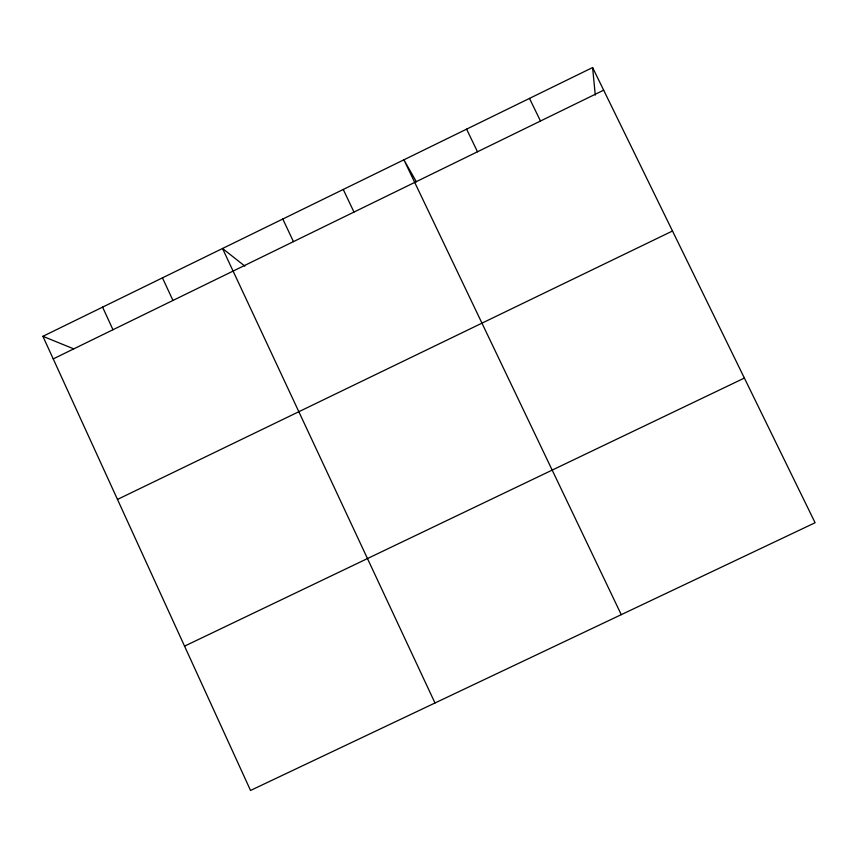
<?xml version="1.0" encoding="UTF-8"?>
<svg xmlns="http://www.w3.org/2000/svg" width="858" height="858" viewBox="0 0 858 858"><rect width="100%" height="100%" fill="white"/><g stroke="black" fill="none" stroke-linecap="round" stroke-linejoin="round"><path stroke-width="1.29" d="M42.9 336.315L592.599 67.546L815.1 522.747L250.536 790.454L42.9 336.315L73.67 348.841M53.228 358.901L603.667 90.176M117.482 499.431L672.5 231.006M184.556 646.149L744.379 378.067M244.884 266.141L222.533 248.488L434.995 702.992M416.409 181.864L403.904 159.803L621.256 614.66M529.493 98.402L540.476 121.021M466.591 129.15L477.488 151.78M343.254 189.457L353.979 212.076M282.797 219.015L293.447 241.624M162.462 277.853L172.951 300.45M102.585 307.132L112.988 329.729M592.599 67.546L595.28 95.088"/></g></svg>
